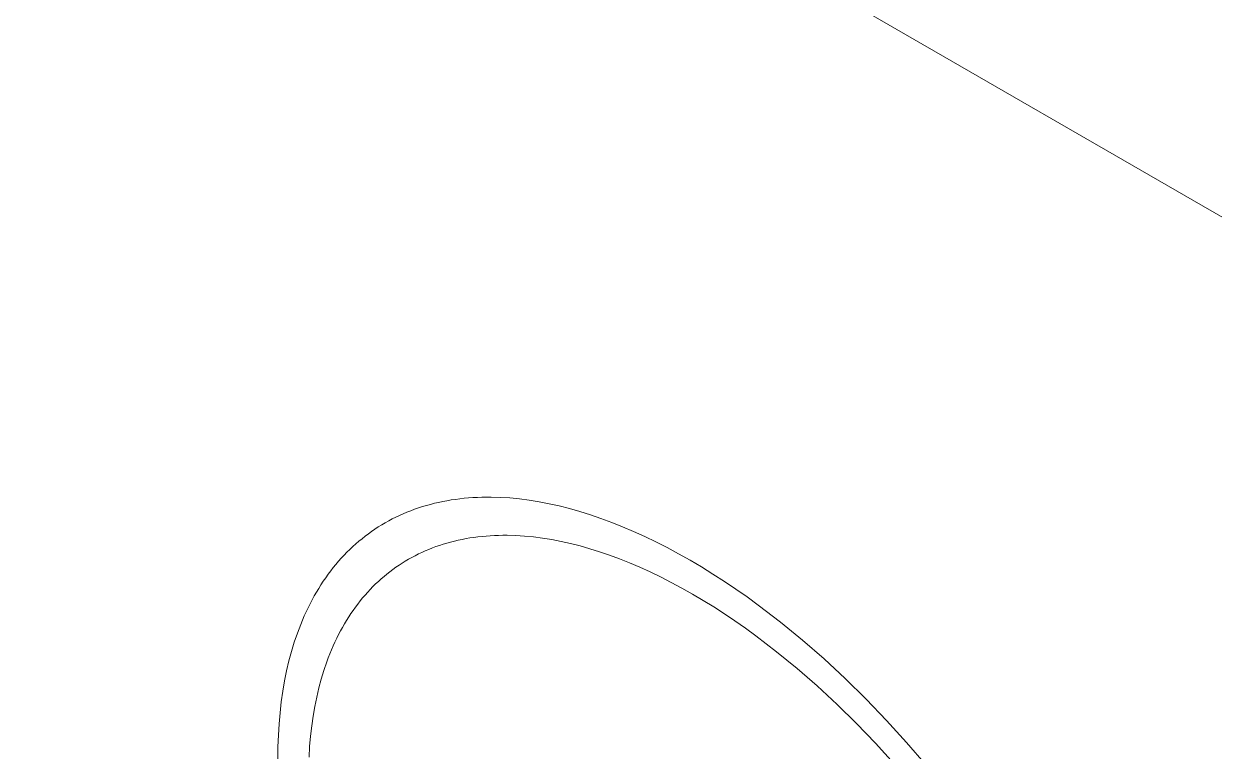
# Model space of a CAD drawing. Header units: inches. Extents: x -8 to 201, y -1 to 136.
# Drawn here: x 146.206 to 147.503, y 70.203 to 70.995 of the extents above; entities that cross this region are included whole.
import ezdxf

# ---------------------------------------------------------------- set-up
doc = ezdxf.new("R2010")
doc.units = ezdxf.units.IN
doc.layers.add('ZANO_R', color=7, linetype='Continuous', lineweight=0)

msp = doc.modelspace()

# ---------------------------------------------------------------- linework, layer by layer
at = {"layer": 'ZANO_R'}
for p, q in [((139.2675, 75.54418), (184.06622, 49.67963)), ((146.63591, 70.468), (146.63168, 70.46654)), ((146.64019, 70.46939), (146.63591, 70.468)), ((146.64452, 70.47068), (146.64019, 70.46939)), ((146.6489, 70.4719), (146.64452, 70.47068)), ((146.65332, 70.47302), (146.6489, 70.4719)), ((146.65779, 70.47407), (146.65332, 70.47302)), ((146.66231, 70.47502), (146.65779, 70.47407)), ((146.66688, 70.47589), (146.66231, 70.47502)), ((146.67149, 70.47667), (146.66688, 70.47589)), ((146.67614, 70.47737), (146.67149, 70.47667)), ((146.68084, 70.47798), (146.67614, 70.47737)), ((146.68559, 70.4785), (146.68084, 70.47798)), ((146.69038, 70.47893), (146.68559, 70.4785)), ((146.69521, 70.47928), (146.69038, 70.47893)), ((146.70009, 70.47953), (146.69521, 70.47928)), ((146.70501, 70.4797), (146.70009, 70.47953)), ((146.70997, 70.47978), (146.70501, 70.4797)), ((146.71497, 70.47977), (146.70997, 70.47978)), ((146.7251, 70.47949), (146.71497, 70.47977)), ((146.73539, 70.47885), (146.7251, 70.47949)), ((146.74584, 70.47784), (146.73539, 70.47885)), ((146.75645, 70.47648), (146.74584, 70.47784)), ((146.7672, 70.47474), (146.75645, 70.47648)), ((146.77811, 70.47265), (146.7672, 70.47474)), ((146.78915, 70.47018), (146.77811, 70.47265)), ((146.80034, 70.46734), (146.78915, 70.47018)), ((146.81167, 70.46413), (146.80034, 70.46734)), ((146.60734, 70.45596), (146.60346, 70.45391)), ((146.61127, 70.45793), (146.60734, 70.45596)), ((146.61525, 70.45982), (146.61127, 70.45793)), ((146.61928, 70.46163), (146.61525, 70.45982)), ((146.62336, 70.46335), (146.61928, 70.46163)), ((146.6275, 70.46498), (146.62336, 70.46335)), ((146.63168, 70.46654), (146.6275, 70.46498)), ((146.82313, 70.46055), (146.81167, 70.46413)), ((146.83472, 70.45659), (146.82313, 70.46055)), ((146.84643, 70.45224), (146.83472, 70.45659)), ((146.58487, 70.4424), (146.58131, 70.43985)), ((146.58848, 70.44486), (146.58487, 70.4424)), ((146.59215, 70.44725), (146.58848, 70.44486)), ((146.59586, 70.44955), (146.59215, 70.44725)), ((146.59964, 70.45177), (146.59586, 70.44955)), ((146.60346, 70.45391), (146.59964, 70.45177)), ((146.85827, 70.44752), (146.84643, 70.45224)), ((146.87023, 70.44242), (146.85827, 70.44752)), ((146.88231, 70.43693), (146.87023, 70.44242)), ((146.56765, 70.42885), (146.56437, 70.4259)), ((146.57098, 70.43172), (146.56765, 70.42885)), ((146.57437, 70.43451), (146.57098, 70.43172)), ((146.57781, 70.43722), (146.57437, 70.43451)), ((146.58131, 70.43985), (146.57781, 70.43722)), ((146.65884, 70.42722), (146.66283, 70.4285)), ((146.66283, 70.4285), (146.66686, 70.42971)), ((146.66686, 70.42971), (146.67094, 70.43084)), ((146.67094, 70.43084), (146.67506, 70.43189)), ((146.67506, 70.43189), (146.67922, 70.43286)), ((146.67922, 70.43286), (146.68343, 70.43375)), ((146.68343, 70.43375), (146.68768, 70.43456)), ((146.68768, 70.43456), (146.69198, 70.43529)), ((146.69198, 70.43529), (146.69631, 70.43594)), ((146.69631, 70.43594), (146.70069, 70.4365)), ((146.70069, 70.4365), (146.70511, 70.43699)), ((146.70511, 70.43699), (146.70957, 70.43739)), ((146.70957, 70.43739), (146.71407, 70.43771)), ((146.71407, 70.43771), (146.71861, 70.43795)), ((146.71861, 70.43795), (146.72319, 70.43811)), ((146.72319, 70.43811), (146.72781, 70.43818)), ((146.72781, 70.43818), (146.73247, 70.43818)), ((146.73247, 70.43818), (146.74191, 70.43791)), ((146.74191, 70.43791), (146.75149, 70.43731)), ((146.75149, 70.43731), (146.76122, 70.43638)), ((146.76122, 70.43638), (146.7711, 70.43511)), ((146.7711, 70.43511), (146.78112, 70.43349)), ((146.78112, 70.43349), (146.79127, 70.43154)), ((146.79127, 70.43154), (146.80156, 70.42924)), ((146.80156, 70.42924), (146.81198, 70.4266)), ((146.89449, 70.43105), (146.88231, 70.43693)), ((146.90679, 70.42479), (146.89449, 70.43105)), ((146.55489, 70.41657), (146.55184, 70.4133)), ((146.55799, 70.41976), (146.55489, 70.41657)), ((146.56115, 70.42287), (146.55799, 70.41976)), ((146.56437, 70.4259), (146.56115, 70.42287)), ((146.62862, 70.41409), (146.63223, 70.416)), ((146.63223, 70.416), (146.63589, 70.41784)), ((146.63589, 70.41784), (146.6396, 70.41959)), ((146.6396, 70.41959), (146.64335, 70.42128)), ((146.64335, 70.42128), (146.64715, 70.42288)), ((146.64715, 70.42288), (146.651, 70.4244)), ((146.651, 70.4244), (146.6549, 70.42585)), ((146.6549, 70.42585), (146.65884, 70.42722)), ((146.81198, 70.4266), (146.82253, 70.42361)), ((146.82253, 70.42361), (146.8332, 70.42027)), ((146.8332, 70.42027), (146.844, 70.41658)), ((146.844, 70.41658), (146.85491, 70.41254)), ((146.91919, 70.41813), (146.90679, 70.42479)), ((146.93169, 70.41108), (146.91919, 70.41813)), ((146.54307, 70.40302), (146.54026, 70.39943)), ((146.54593, 70.40652), (146.54307, 70.40302)), ((146.54886, 70.40995), (146.54593, 70.40652)), ((146.55184, 70.4133), (146.54886, 70.40995)), ((146.60799, 70.401), (146.61131, 70.40337)), ((146.61131, 70.40337), (146.61467, 70.40566)), ((146.61467, 70.40566), (146.61808, 70.40788)), ((146.61808, 70.40788), (146.62154, 70.41003)), ((146.62154, 70.41003), (146.62506, 70.4121)), ((146.62506, 70.4121), (146.62862, 70.41409)), ((146.85491, 70.41254), (146.86593, 70.40814)), ((146.86593, 70.40814), (146.87707, 70.40339)), ((146.87707, 70.40339), (146.88831, 70.39828)), ((146.94422, 70.40368), (146.93169, 70.41108)), ((146.95669, 70.39597), (146.94422, 70.40368)), ((146.53483, 70.39203), (146.53221, 70.38821)), ((146.53752, 70.39577), (146.53483, 70.39203)), ((146.54026, 70.39943), (146.53752, 70.39577)), ((146.59221, 70.388), (146.59526, 70.39075)), ((146.59526, 70.39075), (146.59837, 70.39343)), ((146.59837, 70.39343), (146.60152, 70.39602)), ((146.60152, 70.39602), (146.60473, 70.39855)), ((146.60473, 70.39855), (146.60799, 70.401)), ((146.88831, 70.39828), (146.89966, 70.3928)), ((146.89966, 70.3928), (146.91111, 70.38697)), ((146.96911, 70.38797), (146.95669, 70.39597)), ((146.52716, 70.38035), (146.52472, 70.3763)), ((146.52965, 70.38432), (146.52716, 70.38035)), ((146.53221, 70.38821), (146.52965, 70.38432)), ((146.58055, 70.37627), (146.58338, 70.37931)), ((146.58338, 70.37931), (146.58627, 70.38228)), ((146.58627, 70.38228), (146.58921, 70.38518)), ((146.58921, 70.38518), (146.59221, 70.388)), ((146.91111, 70.38697), (146.92266, 70.38077)), ((146.92266, 70.38077), (146.93431, 70.3742)), ((146.98147, 70.37968), (146.96911, 70.38797)), ((146.99377, 70.3711), (146.98147, 70.37968)), ((146.5178, 70.3637), (146.51563, 70.35935)), ((146.52005, 70.36798), (146.5178, 70.3637)), ((146.52235, 70.37218), (146.52005, 70.36798)), ((146.52472, 70.3763), (146.52235, 70.37218)), ((146.56976, 70.36335), (146.57237, 70.36669)), ((146.57237, 70.36669), (146.57504, 70.36996)), ((146.57504, 70.36996), (146.57777, 70.37315)), ((146.57777, 70.37315), (146.58055, 70.37627)), ((146.93431, 70.3742), (146.94597, 70.36731)), ((146.94597, 70.36731), (146.95759, 70.36013)), ((147.00599, 70.36224), (146.99377, 70.3711)), ((146.51352, 70.35492), (146.51147, 70.35042)), ((146.51563, 70.35935), (146.51352, 70.35492)), ((146.55988, 70.34928), (146.56226, 70.35291)), ((146.56226, 70.35291), (146.5647, 70.35646)), ((146.5647, 70.35646), (146.5672, 70.35994)), ((146.5672, 70.35994), (146.56976, 70.36335)), ((146.95759, 70.36013), (146.96916, 70.35268)), ((146.96916, 70.35268), (146.98067, 70.34495)), ((147.03022, 70.34371), (147.00599, 70.36224)), ((146.50758, 70.34119), (146.50573, 70.33646)), ((146.50949, 70.34584), (146.50758, 70.34119)), ((146.51147, 70.35042), (146.50949, 70.34584)), ((146.55093, 70.33406), (146.55308, 70.33797)), ((146.55308, 70.33797), (146.55529, 70.34181)), ((146.55529, 70.34181), (146.55755, 70.34558)), ((146.55755, 70.34558), (146.55988, 70.34928)), ((146.98067, 70.34495), (146.99212, 70.33696)), ((147.05412, 70.32415), (147.03022, 70.34371)), ((146.50395, 70.33166), (146.5006, 70.32184)), ((146.50573, 70.33646), (146.50395, 70.33166)), ((146.54485, 70.3219), (146.54682, 70.32602)), ((146.54682, 70.32602), (146.54884, 70.33007)), ((146.54884, 70.33007), (146.55093, 70.33406)), ((146.99212, 70.33696), (147.0035, 70.32871)), ((147.0035, 70.32871), (147.02607, 70.31146)), ((146.49752, 70.31172), (146.49472, 70.30131)), ((146.5006, 70.32184), (146.49752, 70.31172)), ((146.53932, 70.30911), (146.5411, 70.31344)), ((146.5411, 70.31344), (146.54294, 70.3177)), ((146.54294, 70.3177), (146.54485, 70.3219)), ((147.07767, 70.30361), (147.05412, 70.32415)), ((146.49472, 70.30131), (146.49221, 70.29062)), ((146.53282, 70.29109), (146.53594, 70.30024)), ((146.53594, 70.30024), (146.5376, 70.30471)), ((146.5376, 70.30471), (146.53932, 70.30911)), ((147.02607, 70.31146), (147.04833, 70.29324)), ((147.10082, 70.28213), (147.07767, 70.30361)), ((146.49221, 70.29062), (146.48998, 70.27963)), ((146.52995, 70.28167), (146.53282, 70.29109)), ((147.04833, 70.29324), (147.07026, 70.27411)), ((146.48998, 70.27963), (146.48803, 70.26836)), ((146.52735, 70.27197), (146.52995, 70.28167)), ((147.07026, 70.27411), (147.09182, 70.25411)), ((147.12355, 70.25977), (147.10082, 70.28213)), ((146.48803, 70.26836), (146.48639, 70.25681)), ((146.52293, 70.25178), (146.525, 70.26201)), ((146.525, 70.26201), (146.52735, 70.27197)), ((146.48639, 70.25681), (146.48503, 70.24497)), ((146.52112, 70.24128), (146.52293, 70.25178)), ((147.09182, 70.25411), (147.11299, 70.23329)), ((147.14582, 70.23659), (147.12355, 70.25977)), ((146.48503, 70.24497), (146.48398, 70.23286)), ((146.51958, 70.23052), (146.52112, 70.24128)), ((147.1676, 70.21263), (147.14582, 70.23659)), ((146.48398, 70.23286), (146.48323, 70.22047)), ((146.51832, 70.2195), (146.51958, 70.23052)), ((147.11299, 70.23329), (147.13373, 70.21169)), ((146.48323, 70.22047), (146.48279, 70.2078)), ((146.51665, 70.19668), (146.51734, 70.20822)), ((146.51734, 70.20822), (146.51832, 70.2195)), ((147.13373, 70.21169), (147.15401, 70.18938)), ((147.18885, 70.18794), (147.1676, 70.21263)), ((146.48279, 70.2078), (146.48266, 70.19486))]:
    msp.add_line(p, q, dxfattribs=at)

doc.saveas('drawing.dxf')
